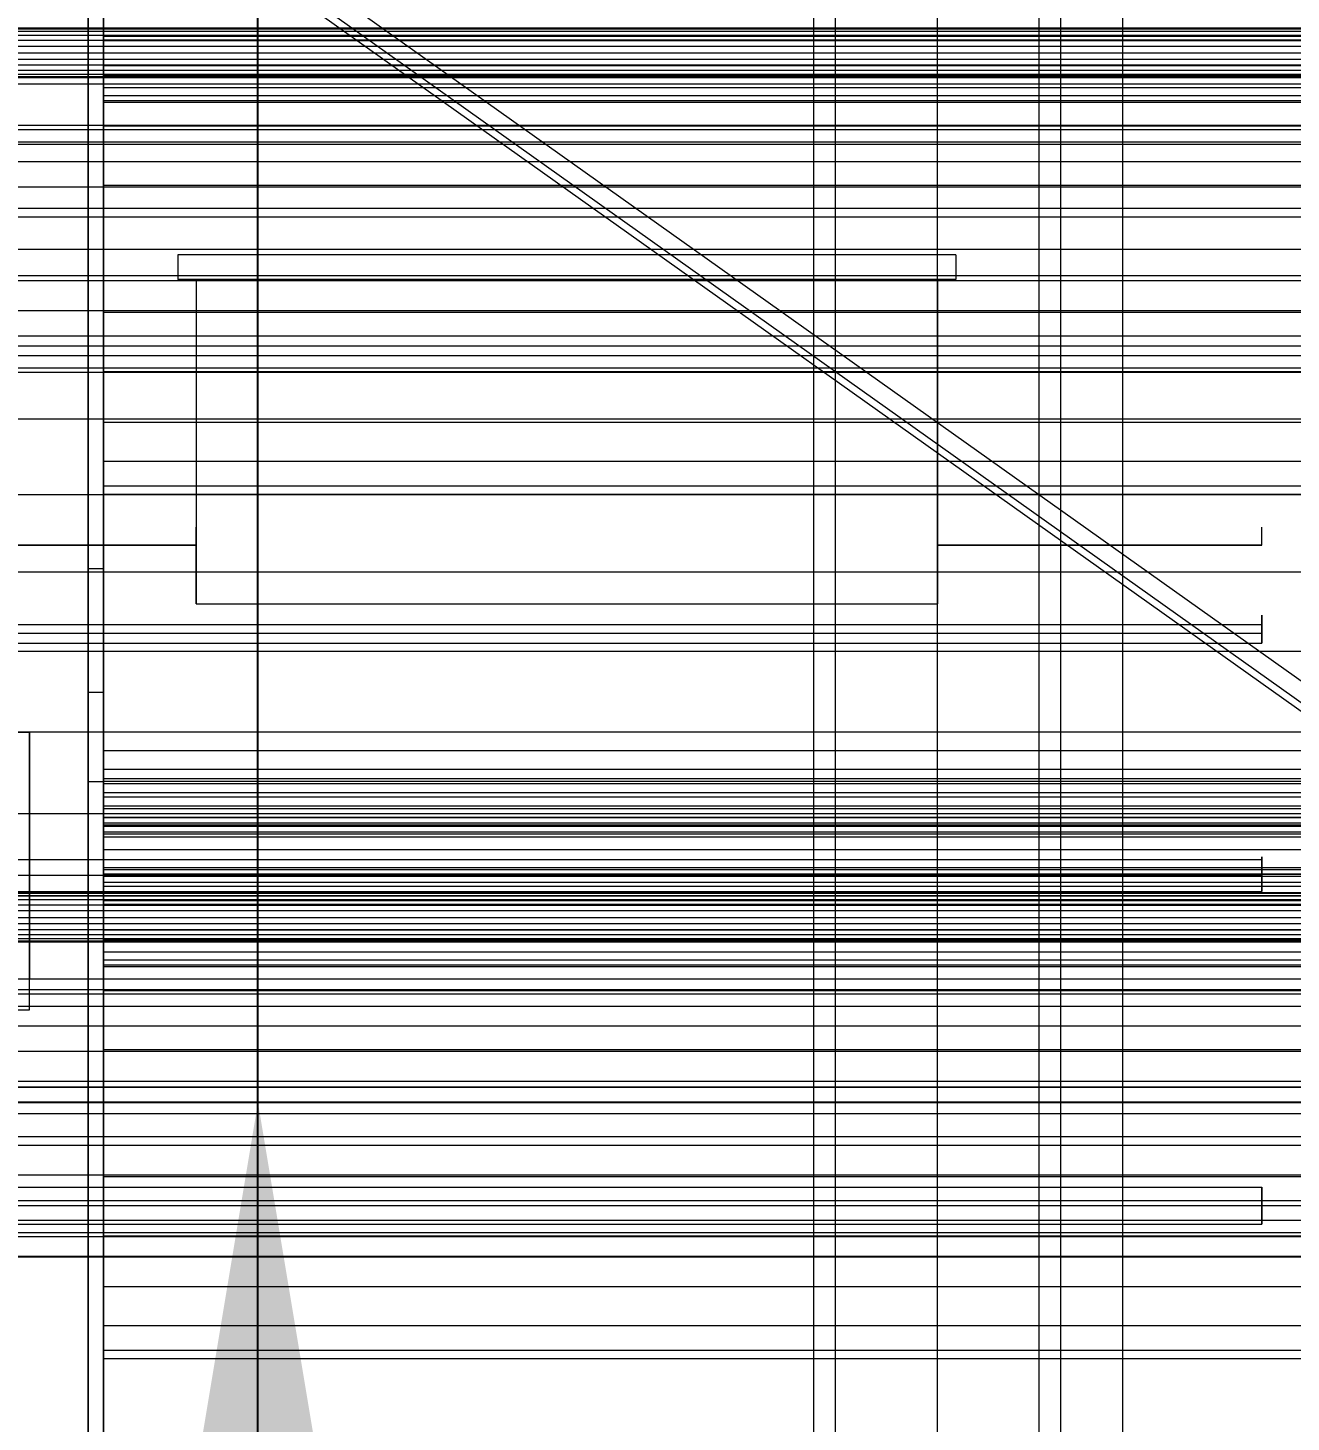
# Model space of a CAD drawing. Header units: millimetres. Extents: x -191664 to 191490, y -197311 to 10263.
# Drawn here: x -1274.5 to -865.5, y -30453.5 to -30001.9 of the extents above; entities that cross this region are included whole.
import ezdxf

# ---------------------------------------------------------------- set-up
doc = ezdxf.new("R2010")
doc.units = ezdxf.units.MM
for name, color, linetype, lineweight in [('COTAS_USUARIO', 1, 'Continuous', 0), ('frontal_briquetadora', 7, 'Continuous', 0), ('frontal_C01', 7, 'Continuous', 0), ('frontal_mezcladora', 7, 'Continuous', 0), ('frontal_secador', 7, 'Continuous', 0), ('frontal_tolva', 7, 'Continuous', 0)]:
    doc.layers.add(name, color=color, linetype=linetype, lineweight=lineweight)
doc.dimstyles.new('PLANTA_100', dxfattribs={"dimtxt": 250, "dimasz": 150, "dimexe": 150, "dimexo": 80, "dimgap": 100, "dimtad": 1, "dimtih": 1, "dimtoh": 1, "dimdec": 1, "dimdsep": 46, "dimcen": 0.09, "dimclrd": 1, "dimclre": 1, "dimclrt": 1, "dimadec": 0, "dimazin": 0, "dimtfac": 1, "dimtdec": 4, "dimtofl": 0, "dimtmove": 0, "dimatfit": 3, "dimfxl": 1, "dimtolj": 1, "dimtzin": 0, "dimarcsym": 0})

# ---------------------------------------------------------------- blocks, each defined once
blk = doc.blocks.new('*D108')
at = {"layer": 'COTAS_USUARIO', "color": 1, "lineweight": -2, "transparency": 16777216}
for p, q in [((-80, -30400), (-1350, -30400)), ((-1200, -31850), (-1200, -30550)), ((-80, -32000), (-1350, -32000))]:
    blk.add_line(p, q, dxfattribs=at)
at = {"layer": 'COTAS_USUARIO', "color": 1, "transparency": 16777216}
for points in [[(-1225, -30550), (-1175, -30550), (-1200, -30400)], [(-1225, -31850), (-1175, -31850), (-1200, -32000)]]:
    blk.add_solid(points, dxfattribs=at)
at = {"layer": 'Defpoints', "color": 0, "transparency": 16777216}
for p in [(-1200, -30400), (0, -30400), (0, -32000)]:
    blk.add_point(p, dxfattribs=at)
blk = doc.blocks.new('*D109')
at = {"layer": 'COTAS_USUARIO', "color": 1, "lineweight": -2, "transparency": 16777216}
for p, q in [((-80, -28700), (-1350, -28700)), ((-1200, -31850), (-1200, -28850)), ((-80, -32000), (-1350, -32000))]:
    blk.add_line(p, q, dxfattribs=at)
at = {"layer": 'COTAS_USUARIO', "color": 1, "transparency": 16777216}
for points in [[(-1225, -28850), (-1175, -28850), (-1200, -28700)], [(-1225, -31850), (-1175, -31850), (-1200, -32000)]]:
    blk.add_solid(points, dxfattribs=at)
at = {"layer": 'Defpoints', "color": 0, "transparency": 16777216}
for p in [(-1200, -28700), (0, -28700), (0, -32000)]:
    blk.add_point(p, dxfattribs=at)
blk = doc.blocks.new('*D110')
at = {"layer": 'COTAS_USUARIO', "color": 1, "lineweight": -2, "transparency": 16777216}
for p, q in [((-80, -30350), (-1350, -30350)), ((-1200, -31850), (-1200, -30500)), ((-80, -32000), (-1350, -32000))]:
    blk.add_line(p, q, dxfattribs=at)
at = {"layer": 'COTAS_USUARIO', "color": 1, "transparency": 16777216}
for points in [[(-1225, -30500), (-1175, -30500), (-1200, -30350)], [(-1225, -31850), (-1175, -31850), (-1200, -32000)]]:
    blk.add_solid(points, dxfattribs=at)
at = {"layer": 'Defpoints', "color": 0, "transparency": 16777216}
for p in [(-1200, -30350), (0, -30350), (0, -32000)]:
    blk.add_point(p, dxfattribs=at)
blk = doc.blocks.new('*D111')
at = {"layer": 'COTAS_USUARIO', "color": 1, "lineweight": -2, "transparency": 16777216}
for p, q in [((-80, -27700), (-1350, -27700)), ((-1200, -31850), (-1200, -27850)), ((-80, -32000), (-1350, -32000))]:
    blk.add_line(p, q, dxfattribs=at)
at = {"layer": 'COTAS_USUARIO', "color": 1, "transparency": 16777216}
for points in [[(-1225, -27850), (-1175, -27850), (-1200, -27700)], [(-1225, -31850), (-1175, -31850), (-1200, -32000)]]:
    blk.add_solid(points, dxfattribs=at)
at = {"layer": 'Defpoints', "color": 0, "transparency": 16777216}
for p in [(-1200, -27700), (0, -27700), (0, -32000)]:
    blk.add_point(p, dxfattribs=at)
blk = doc.blocks.new('*D121')
at = {"layer": 'COTAS_USUARIO', "color": 1, "lineweight": -2, "transparency": 16777216}
for p, q in [((-80, -29000), (-1350, -29000)), ((-1200, -31850), (-1200, -29150)), ((-80, -32000), (-1350, -32000))]:
    blk.add_line(p, q, dxfattribs=at)
at = {"layer": 'COTAS_USUARIO', "color": 1, "transparency": 16777216}
for points in [[(-1225, -29150), (-1175, -29150), (-1200, -29000)], [(-1225, -31850), (-1175, -31850), (-1200, -32000)]]:
    blk.add_solid(points, dxfattribs=at)
at = {"layer": 'Defpoints', "color": 0, "transparency": 16777216}
for p in [(-1200, -29000), (0, -29000), (0, -32000)]:
    blk.add_point(p, dxfattribs=at)

msp = doc.modelspace()

# ---------------------------------------------------------------- linework, layer by layer
at = {"layer": 'frontal_briquetadora', "color": 117, "true_color": 0x28865c}
for p, q in [((-630, -30020.09), (-1405, -30020.09)), ((-630, -30039.67), (-1405, -30039.67)), ((-630, -30060.41), (-1405, -30060.41)), ((-630, -30082.22), (-1405, -30082.22)), ((-630, -30105), (-1405, -30105)), ((-630, -30128.66), (-1405, -30128.66)), ((-630, -30153.1), (-1405, -30153.1)), ((-630, -30178.21), (-1405, -30178.21)), ((-630, -30203.88), (-1405, -30203.88)), ((-630, -30230.01), (-1405, -30230.01)), ((-1300, -30230), (-1274, -30230)), ((-1274, -30230), (-1274, -30230.01)), ((-1274, -30320), (-1274, -30230)), ((-1274, -30230.01), (-1274, -30256.48)), ((-810, -30230.01), (-1274, -30230.01)), ((-630, -30256.48), (-1405, -30256.48)), ((-1274, -30256.48), (-1274, -30283.18)), ((-810, -30256.48), (-1274, -30256.48)), ((-630, -30283.18), (-1405, -30283.18)), ((-1274, -30283.18), (-1274, -30310)), ((-810, -30283.18), (-1274, -30283.18)), ((-590, -30310), (-1450, -30310)), ((-630, -30310), (-1405, -30310)), ((-810, -30310), (-1274, -30310)), ((-1274, -30320), (-1274, -30310)), ((-1300, -30320), (-1274, -30320)), ((-1450, -30345), (-590, -30345)), ((-620, -30345), (-1425, -30345))]:
    msp.add_line(p, q, dxfattribs=at)
at = {"layer": 'frontal_briquetadora', "color": 127, "true_color": 0x587e77}
for p, q in [((-1226, -30075.4), (-1226, -30083.4)), ((-974, -30075.4), (-1226, -30075.4)), ((-974, -30075.4), (-974, -30083.4)), ((-974, -30083.4), (-1226, -30083.4)), ((-1220, -30083.4), (-1220, -30188.4)), ((-980, -30083.4), (-1220, -30083.4)), ((-980, -30083.4), (-980, -30188.4)), ((-1220, -30164.71), (-1220, -30163.55)), ((-980, -30164.71), (-980, -30163.55)), ((-875, -30164.71), (-875, -30163.55)), ((-1220, -30166.8), (-1220, -30164.71)), ((-1220, -30169.4), (-1220, -30166.8)), ((-980, -30166.8), (-980, -30164.71)), ((-980, -30169.4), (-980, -30166.8)), ((-875, -30166.8), (-875, -30164.71)), ((-875, -30169.4), (-875, -30166.8)), ((-1220, -30169.4), (-1385, -30169.4)), ((-1385, -30169.48), (-1220, -30169.48)), ((-1220, -30169.41), (-1220, -30169.4)), ((-1220, -30169.42), (-1220, -30169.41)), ((-1220, -30169.44), (-1220, -30169.42)), ((-1220, -30169.45), (-1220, -30169.44)), ((-1220, -30169.46), (-1220, -30169.45)), ((-1220, -30169.47), (-1220, -30169.46)), ((-1220, -30169.48), (-1220, -30169.47)), ((-1220, -30170.17), (-1220, -30169.48)), ((-1220, -30171.53), (-1220, -30170.17)), ((-1220, -30173.58), (-1220, -30171.53)), ((-875, -30169.4), (-980, -30169.4)), ((-980, -30169.41), (-980, -30169.4)), ((-980, -30169.42), (-980, -30169.41)), ((-980, -30169.44), (-980, -30169.42)), ((-980, -30169.45), (-980, -30169.44)), ((-980, -30169.46), (-980, -30169.45)), ((-980, -30169.47), (-980, -30169.46)), ((-980, -30169.48), (-980, -30169.47)), ((-980, -30169.48), (-875, -30169.48)), ((-980, -30170.17), (-980, -30169.48)), ((-980, -30171.53), (-980, -30170.17)), ((-980, -30173.58), (-980, -30171.53)), ((-875, -30169.4), (-875, -30169.41)), ((-875, -30169.42), (-875, -30169.4)), ((-875, -30169.41), (-875, -30169.42)), ((-875, -30169.42), (-875, -30169.44)), ((-875, -30169.44), (-875, -30169.45)), ((-875, -30169.48), (-875, -30169.44)), ((-875, -30169.45), (-875, -30169.46)), ((-875, -30169.46), (-875, -30169.47)), ((-875, -30169.47), (-875, -30169.48)), ((-1220, -30176.3), (-1220, -30173.58)), ((-1220, -30179.68), (-1220, -30176.3)), ((-980, -30176.3), (-980, -30173.58)), ((-980, -30179.68), (-980, -30176.3)), ((-1220, -30183.72), (-1220, -30179.68)), ((-980, -30183.72), (-980, -30179.68)), ((-1220, -30188.4), (-1220, -30183.72)), ((-980, -30188.4), (-980, -30183.72)), ((-1220, -30188.4), (-980, -30188.4)), ((-1385, -30195.14), (-875, -30195.14)), ((-875, -30192.36), (-875, -30192.08)), ((-875, -30192.08), (-875, -30192.65)), ((-875, -30192.33), (-875, -30192.14)), ((-875, -30192.14), (-875, -30193.15)), ((-875, -30193.68), (-875, -30192.33)), ((-875, -30193.42), (-875, -30192.36)), ((-875, -30192.65), (-875, -30193.97)), ((-875, -30193.15), (-875, -30195.14)), ((-875, -30195.14), (-875, -30193.42)), ((-875, -30195.91), (-875, -30193.68)), ((-875, -30193.97), (-875, -30195.87)), ((-875, -30195.96), (-875, -30195.14)), ((-875, -30198.07), (-1385, -30198.07)), ((-875, -30195.87), (-875, -30198.07)), ((-875, -30198.58), (-875, -30195.91)), ((-875, -30196.8), (-875, -30195.96)), ((-875, -30197.64), (-875, -30196.8)), ((-875, -30198.5), (-875, -30197.64)), ((-875, -30198.07), (-875, -30198.53)), ((-875, -30199.37), (-875, -30198.5)), ((-875, -30198.53), (-875, -30198.99)), ((-875, -30201.14), (-875, -30198.58)), ((-875, -30198.99), (-875, -30199.44)), ((-875, -30200.25), (-875, -30199.37)), ((-875, -30199.44), (-875, -30199.88)), ((-875, -30199.88), (-875, -30200.32)), ((-875, -30201.14), (-875, -30200.25)), ((-1385, -30201.14), (-875, -30201.14)), ((-875, -30200.32), (-875, -30200.74)), ((-875, -30200.74), (-875, -30201.14)), ((-1385, -30271.25), (-875, -30271.25)), ((-875, -30270.57), (-875, -30270.41)), ((-875, -30270.41), (-875, -30270.8)), ((-875, -30270.8), (-875, -30270.42)), ((-875, -30270.42), (-875, -30271.25)), ((-875, -30271.25), (-875, -30270.57)), ((-875, -30272.31), (-875, -30270.8)), ((-875, -30270.8), (-875, -30271.69)), ((-875, -30272.71), (-875, -30271.25)), ((-875, -30271.69), (-875, -30273)), ((-875, -30274.64), (-875, -30272.31)), ((-875, -30276.4), (-1385, -30276.4)), ((-875, -30274.18), (-875, -30272.71)), ((-875, -30273), (-875, -30274.62)), ((-875, -30275.66), (-875, -30274.18)), ((-875, -30274.62), (-875, -30276.4)), ((-875, -30277.33), (-875, -30274.64)), ((-875, -30277.14), (-875, -30275.66)), ((-875, -30276.4), (-875, -30277.31)), ((-875, -30278.63), (-875, -30277.14)), ((-875, -30277.31), (-875, -30278.19)), ((-875, -30279.83), (-875, -30277.33)), ((-875, -30278.19), (-875, -30279.04)), ((-875, -30280.13), (-875, -30278.63)), ((-875, -30279.04), (-875, -30279.82)), ((-875, -30279.82), (-875, -30280.52)), ((-875, -30281.64), (-875, -30279.83)), ((-875, -30281.64), (-875, -30280.13)), ((-875, -30280.52), (-875, -30281.14)), ((-875, -30281.14), (-875, -30281.64)), ((-1385, -30281.64), (-875, -30281.64)), ((-1385, -30377.4), (-875, -30377.4)), ((-875, -30378.26), (-875, -30377.4)), ((-875, -30377.97), (-875, -30377.4)), ((-875, -30377.4), (-875, -30377.53)), ((-875, -30377.53), (-875, -30377.97)), ((-875, -30379.63), (-875, -30377.97)), ((-875, -30377.97), (-875, -30378.68)), ((-875, -30379.11), (-875, -30378.26)), ((-875, -30378.68), (-875, -30379.63)), ((-875, -30379.97), (-875, -30379.11)), ((-875, -30382.05), (-875, -30379.63)), ((-875, -30379.63), (-875, -30380.78)), ((-875, -30380.83), (-875, -30379.97)), ((-875, -30380.78), (-875, -30382.05)), ((-875, -30381.69), (-875, -30380.83)), ((-875, -30383.4), (-1385, -30383.4)), ((-875, -30382.54), (-875, -30381.69)), ((-875, -30384.75), (-875, -30382.05)), ((-875, -30382.05), (-875, -30383.4)), ((-875, -30383.4), (-875, -30382.54)), ((-875, -30383.4), (-875, -30384.75)), ((-835, -30383.4), (-875, -30383.4)), ((-875, -30383.4), (-875, -30384.26)), ((-875, -30384.26), (-875, -30385.11)), ((-875, -30384.75), (-875, -30386.02)), ((-875, -30387.17), (-875, -30384.75)), ((-875, -30385.11), (-875, -30385.97)), ((-1385, -30389.4), (-875, -30389.4)), ((-875, -30385.97), (-875, -30386.83)), ((-875, -30386.02), (-875, -30387.17)), ((-875, -30386.83), (-875, -30387.69)), ((-875, -30387.17), (-875, -30388.12)), ((-875, -30388.83), (-875, -30387.17)), ((-875, -30387.69), (-875, -30388.54)), ((-875, -30388.12), (-875, -30388.83)), ((-875, -30388.54), (-875, -30389.4)), ((-875, -30388.83), (-875, -30389.27)), ((-875, -30389.4), (-875, -30388.83)), ((-875, -30389.27), (-875, -30389.4))]:
    msp.add_line(p, q, dxfattribs=at)
at = {"layer": 'frontal_C01', "color": 139, "true_color": 0x354b57}
for p, q in [((-1020, -31975), (-1020, -29288.06)), ((-1013, -31975), (-1013, -29288.06)), ((-947, -31975), (-947, -29288.06)), ((-940, -31975), (-940, -29288.06))]:
    msp.add_line(p, q, dxfattribs=at)
at = {"layer": 'frontal_mezcladora', "color": 139, "true_color": 0x344b58}
for p, q in [((-980, -31980), (-980, -29390)), ((-920, -31980), (-920, -29390))]:
    msp.add_line(p, q, dxfattribs=at)
at = {"layer": 'frontal_secador', "color": 253, "true_color": 0xa8b3b5}
for p, q in [((-1255, -30177), (-1255, -29937)), ((-1255, -29937), (-1255, -30006)), ((-1250, -29937), (-1250, -30177)), ((-1250, -30006), (-1250, -29937)), ((-1255, -30006), (-1255, -30246)), ((-1250, -30006), (-1255, -30006)), ((-1250, -30002), (-1250, -30242)), ((-1250, -30006), (-1250, -30002)), ((-1250, -30246), (-1250, -30006)), ((-1250, -30006), (1250, -30006)), ((-1255, -30246), (-1255, -30177)), ((-1255, -30177), (-1250, -30177)), ((-1250, -30177), (-1250, -30246)), ((-1255, -30457), (-1255, -30217)), ((-1255, -30217), (-1255, -30286)), ((-1255, -30217), (-1250, -30217)), ((-1250, -30217), (-1250, -30457)), ((-1250, -30286), (-1250, -30217)), ((-1250, -30242), (1250, -30242)), ((-1250, -30242), (-1250, -30246)), ((-1255, -30246), (-1250, -30246)), ((1250, -30246), (-1250, -30246)), ((-1250, -30264), (-1250, -30276)), ((1250, -30264), (-1250, -30264)), ((-1250, -30268), (-1250, -30264)), ((-1250, -30280), (-1250, -30268)), ((-1250, -30268), (1250, -30268)), ((-1250, -30276), (-1250, -30280)), ((1250, -30280), (-1250, -30280)), ((-1255, -30286), (-1255, -30526)), ((-1250, -30286), (-1255, -30286)), ((-1250, -30282), (-1250, -30522)), ((-1250, -30286), (-1250, -30282)), ((-1250, -30526), (-1250, -30286)), ((-1250, -30286), (1250, -30286))]:
    msp.add_line(p, q, dxfattribs=at)
at = {"layer": 'frontal_secador', "color": 254, "true_color": 0xd2d7cc}
for p, q in [((-1250, -29996), (-1250, -30236)), ((-1250, -30002), (-1250, -29996)), ((-1250, -30236), (1250, -30236)), ((-1250, -30236), (-1250, -30242)), ((-1250, -30276), (-1250, -30516)), ((1250, -30276), (-1250, -30276)), ((-1250, -30282), (-1250, -30276))]:
    msp.add_line(p, q, dxfattribs=at)
at = {"layer": 'frontal_secador', "color": 253, "true_color": 0xa4b0b5}
for p, q in [((-1250, -30004.65), (-1250, -29996.71)), ((-1250, -30002), (-1250, -29998.69)), ((1320, -30002), (-1320, -30002)), ((1320, -30002.27), (-1320, -30002.27)), ((1320, -30003.07), (-1320, -30003.07)), ((1320, -30004.34), (-1320, -30004.34)), ((1320, -30006), (-1320, -30006)), ((-1250, -30005.86), (-1250, -30002)), ((1250, -30002), (-1250, -30002)), ((-1250, -30017.29), (-1250, -30004.65)), ((1250, -30004.65), (-1250, -30004.65)), ((-1250, -30010), (-1250, -30005.86)), ((1250, -30005.86), (-1250, -30005.86)), ((1320, -30007.93), (-1320, -30007.93)), ((-1320, -30010), (1320, -30010)), ((-1250, -30010), (-1250, -30014.14)), ((-1250, -30010), (1250, -30010)), ((1320, -30012.07), (-1320, -30012.07)), ((1320, -30014), (-1320, -30014)), ((-1250, -30014.14), (-1250, -30018)), ((1250, -30014.14), (-1250, -30014.14)), ((1320, -30015.66), (-1320, -30015.66)), ((1320, -30016.93), (-1320, -30016.93)), ((1320, -30017.73), (-1320, -30017.73)), ((1320, -30018), (-1320, -30018)), ((-1250, -30033.75), (-1250, -30017.29)), ((1250, -30017.29), (-1250, -30017.29)), ((-1250, -30018), (-1250, -30021.31)), ((1250, -30018), (-1250, -30018)), ((-1250, -30021.31), (-1250, -30023.86)), ((1250, -30021.31), (-1250, -30021.31)), ((-1250, -30023.86), (-1250, -30025.45)), ((1250, -30023.86), (-1250, -30023.86)), ((-1250, -30025.45), (-1250, -30026)), ((1250, -30025.45), (-1250, -30025.45)), ((1250, -30026), (-1250, -30026)), ((1360, -30033.5), (-1360, -30033.5)), ((1360, -30034.86), (-1360, -30034.86)), ((-1250, -30052.92), (-1250, -30033.75)), ((1250, -30033.75), (-1250, -30033.75)), ((1360, -30038.86), (-1360, -30038.86)), ((1360, -30045.22), (-1360, -30045.22)), ((1360, -30053.5), (-1360, -30053.5)), ((-1250, -30073.5), (-1250, -30052.92)), ((1250, -30052.92), (-1250, -30052.92)), ((1360, -30063.15), (-1360, -30063.15)), ((-1360, -30073.5), (1360, -30073.5)), ((-1250, -30073.5), (-1250, -30094.08)), ((-1250, -30073.5), (1250, -30073.5)), ((1360, -30083.85), (-1360, -30083.85)), ((1360, -30093.5), (-1360, -30093.5)), ((-1250, -30094.08), (-1250, -30113.25)), ((1250, -30094.08), (-1250, -30094.08)), ((1360, -30101.78), (-1360, -30101.78)), ((1360, -30108.14), (-1360, -30108.14)), ((1360, -30112.14), (-1360, -30112.14)), ((1360, -30113.5), (-1360, -30113.5)), ((-1250, -30113.25), (-1250, -30129.71)), ((1250, -30113.25), (-1250, -30113.25)), ((-1250, -30129.71), (-1250, -30142.35)), ((1250, -30129.71), (-1250, -30129.71)), ((-1250, -30142.35), (-1250, -30150.29)), ((1250, -30142.35), (-1250, -30142.35)), ((-1250, -30150.29), (-1250, -30153)), ((1250, -30150.29), (-1250, -30150.29)), ((1250, -30153), (-1250, -30153)), ((-1250, -30276.71), (-1250, -30274)), ((1250, -30274), (-1250, -30274)), ((-1250, -30274.55), (-1250, -30274)), ((-1250, -30276.14), (-1250, -30274.55)), ((1250, -30274.55), (-1250, -30274.55)), ((-1250, -30278.69), (-1250, -30276.14)), ((1250, -30276.14), (-1250, -30276.14)), ((-1250, -30284.65), (-1250, -30276.71)), ((1250, -30276.71), (-1250, -30276.71)), ((-1250, -30282), (-1250, -30278.69)), ((1250, -30278.69), (-1250, -30278.69)), ((1320, -30282), (-1320, -30282)), ((1320, -30282.27), (-1320, -30282.27)), ((1320, -30283.07), (-1320, -30283.07)), ((1320, -30284.34), (-1320, -30284.34)), ((1320, -30286), (-1320, -30286)), ((-1250, -30285.86), (-1250, -30282)), ((1250, -30282), (-1250, -30282)), ((-1250, -30297.29), (-1250, -30284.65)), ((1250, -30284.65), (-1250, -30284.65)), ((-1250, -30290), (-1250, -30285.86)), ((1250, -30285.86), (-1250, -30285.86)), ((1320, -30287.93), (-1320, -30287.93)), ((-1320, -30290), (1320, -30290)), ((-1250, -30290), (-1250, -30294.14)), ((-1250, -30290), (1250, -30290)), ((1320, -30292.07), (-1320, -30292.07)), ((1320, -30294), (-1320, -30294)), ((-1250, -30294.14), (-1250, -30298)), ((1250, -30294.14), (-1250, -30294.14)), ((1320, -30295.66), (-1320, -30295.66)), ((1320, -30296.93), (-1320, -30296.93)), ((1320, -30297.73), (-1320, -30297.73)), ((1320, -30298), (-1320, -30298)), ((-1250, -30313.75), (-1250, -30297.29)), ((1250, -30297.29), (-1250, -30297.29)), ((-1250, -30298), (-1250, -30301.31)), ((1250, -30298), (-1250, -30298)), ((-1250, -30301.31), (-1250, -30303.86)), ((1250, -30301.31), (-1250, -30301.31)), ((-1250, -30303.86), (-1250, -30305.45)), ((1250, -30303.86), (-1250, -30303.86)), ((-1250, -30305.45), (-1250, -30306)), ((1250, -30305.45), (-1250, -30305.45)), ((1250, -30306), (-1250, -30306)), ((1360, -30313.5), (-1360, -30313.5)), ((1360, -30314.86), (-1360, -30314.86)), ((-1250, -30332.92), (-1250, -30313.75)), ((1250, -30313.75), (-1250, -30313.75)), ((1360, -30318.86), (-1360, -30318.86)), ((1360, -30325.22), (-1360, -30325.22)), ((1360, -30333.5), (-1360, -30333.5)), ((-1250, -30353.5), (-1250, -30332.92)), ((1250, -30332.92), (-1250, -30332.92)), ((1360, -30343.15), (-1360, -30343.15)), ((-1360, -30353.5), (1360, -30353.5)), ((-1250, -30353.5), (-1250, -30374.08)), ((-1250, -30353.5), (1250, -30353.5)), ((1360, -30363.85), (-1360, -30363.85)), ((1360, -30373.5), (-1360, -30373.5)), ((-1250, -30374.08), (-1250, -30393.25)), ((1250, -30374.08), (-1250, -30374.08)), ((1360, -30381.78), (-1360, -30381.78)), ((1360, -30388.14), (-1360, -30388.14)), ((1360, -30392.14), (-1360, -30392.14)), ((1360, -30393.5), (-1360, -30393.5)), ((-1250, -30393.25), (-1250, -30409.71)), ((1250, -30393.25), (-1250, -30393.25)), ((-1250, -30409.71), (-1250, -30422.35)), ((1250, -30409.71), (-1250, -30409.71)), ((-1250, -30422.35), (-1250, -30430.29)), ((1250, -30422.35), (-1250, -30422.35)), ((-1250, -30430.29), (-1250, -30433)), ((1250, -30430.29), (-1250, -30430.29)), ((1250, -30433), (-1250, -30433))]:
    msp.add_line(p, q, dxfattribs=at)
at = {"layer": 'frontal_secador', "color": 9, "true_color": 0xc7cdbf}
for p, q in [((-1250, -30242), (-1250, -30246.66)), ((-1250, -30245), (-1250, -30242)), ((-1250, -30249.66), (-1250, -30245)), ((-1250, -30245), (1250, -30245)), ((-1250, -30246.66), (1250, -30246.66)), ((-1250, -30246.66), (-1250, -30249.66)), ((-1250, -30246.66), (-1250, -30251)), ((1250, -30249.66), (-1250, -30249.66)), ((-1250, -30254), (-1250, -30249.66)), ((-1250, -30251), (1250, -30251)), ((-1250, -30251), (-1250, -30254)), ((-1250, -30251), (-1250, -30254.73)), ((1250, -30254), (-1250, -30254)), ((-1250, -30257.73), (-1250, -30254)), ((-1250, -30254.73), (1250, -30254.73)), ((-1250, -30254.73), (-1250, -30257.73)), ((-1250, -30254.73), (-1250, -30257.59)), ((-1250, -30257.59), (1250, -30257.59)), ((-1250, -30257.59), (-1250, -30260.59)), ((-1250, -30257.59), (-1250, -30259.39)), ((1250, -30257.73), (-1250, -30257.73)), ((-1250, -30260.59), (-1250, -30257.73)), ((-1250, -30259.39), (1250, -30259.39)), ((-1250, -30259.39), (-1250, -30262.39)), ((-1250, -30259.39), (-1250, -30260)), ((-1250, -30260), (1250, -30260)), ((-1250, -30260), (-1250, -30263)), ((1250, -30260.59), (-1250, -30260.59)), ((-1250, -30262.39), (-1250, -30260.59)), ((1250, -30262.39), (-1250, -30262.39)), ((-1250, -30263), (-1250, -30262.39)), ((1250, -30263), (-1250, -30263))]:
    msp.add_line(p, q, dxfattribs=at)
at = {"layer": 'frontal_tolva', "color": 252, "true_color": 0x818b94}
for p, q in [((-600, -30400), (-1725, -29600)), ((-604.64, -30406.52), (-1729.64, -29606.52)), ((-1725, -29606.85), (-600, -30406.85))]:
    msp.add_line(p, q, dxfattribs=at)
at = {"layer": 'frontal_tolva', "color": 156, "true_color": 0x164b78}
for p, q in [((-1821.5, -30350), (1821.5, -30350)), ((-1821.5, -30361), (1821.5, -30361))]:
    msp.add_line(p, q, dxfattribs=at)

# ---------------------------------------------------------------- dimensions: what is measured, and where the dimension line sits
at = {"layer": 'COTAS_USUARIO'}
for p2, picture, middle in [((0, -27700), '*D111', (-1200, -29850)), ((0, -28700), '*D109', (-1200, -30350)), ((0, -29000), '*D121', (-1200, -30500)), ((0, -30350), '*D110', (-1200, -31175)), ((0, -30400), '*D108', (-1200, -31200))]:
    dim = msp.add_aligned_dim(p1=(0, -32000), p2=p2, distance=1200, dimstyle='PLANTA_100', dxfattribs=at)
    dim.commit()
    dim.dimension.update_dxf_attribs({"geometry": picture, "text_midpoint": middle})

doc.saveas('drawing.dxf')
